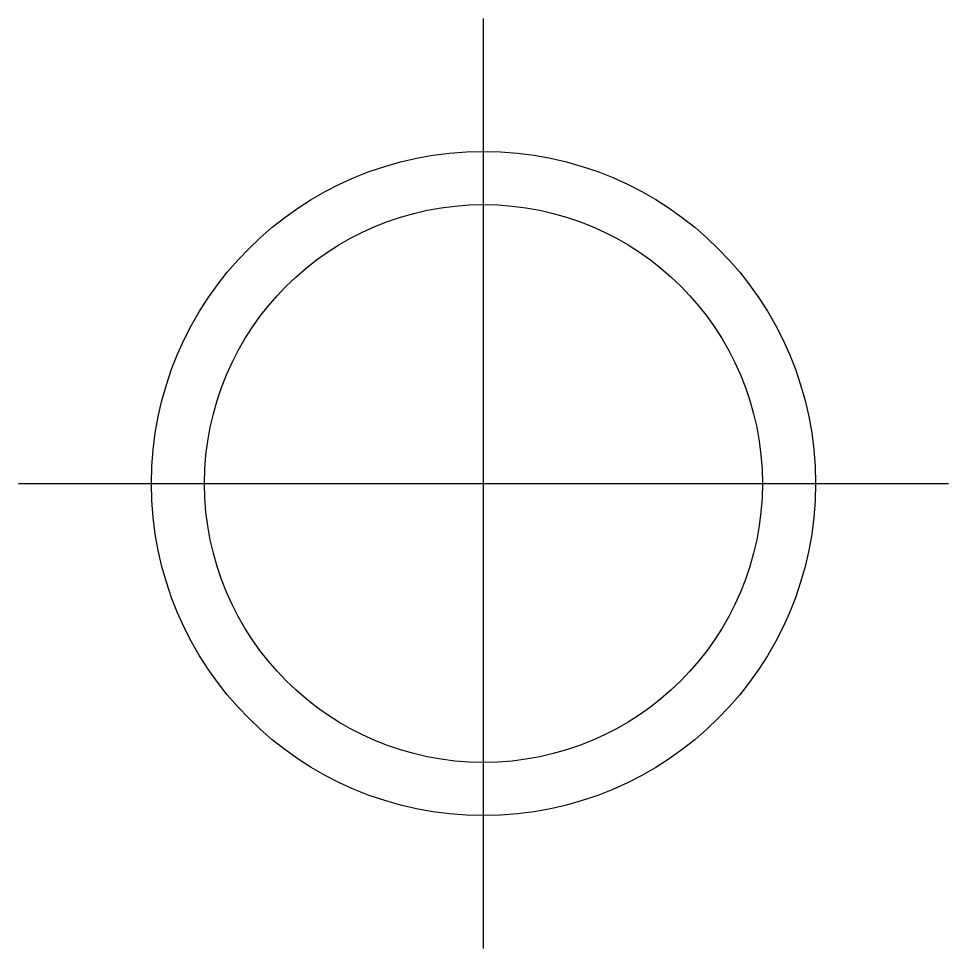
# Model space of a CAD drawing. Extents: x 65929 to 66279, y 37289 to 37639.
import ezdxf

# ---------------------------------------------------------------- set-up
doc = ezdxf.new("R2010")
doc.units = 0
doc.header["$LTSCALE"] = 20
doc.header["$MEASUREMENT"] = 0
doc.linetypes.add('DASHDOTX2', pattern=[50.8, 25.4, -12.7, 0, -12.7])
doc.layers.add('2', color=4, linetype='CONTINUOUS')

msp = doc.modelspace()

# ---------------------------------------------------------------- linework, layer by layer
at = {"layer": '2', "color": 5, "linetype": 'DASHDOTX2'}
for p, q in [((66104.12, 37289.29), (66104.12, 37639.29)), ((65929.12, 37464.29), (66279.12, 37464.29))]:
    msp.add_line(p, q, dxfattribs=at)
at = {"layer": '2', "linetype": 'BYBLOCK', "ltscale": 2}
msp.add_circle((66104.12, 37464.29), 125, dxfattribs=at)
at = {"layer": '2', "color": 2, "linetype": 'BYBLOCK', "ltscale": 2}
msp.add_circle((66104.12, 37464.29), 105, dxfattribs=at)

doc.saveas('drawing.dxf')
